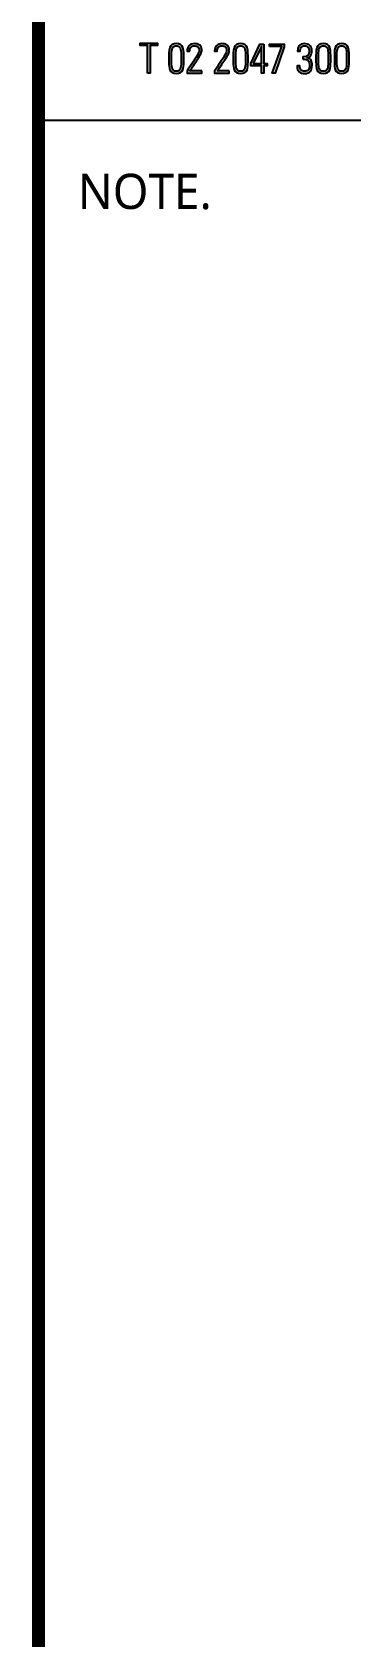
# Model space of a CAD drawing. Header units: millimetres. Extents: x 75184266 to 76346726, y -35850126 to -33679385.
# Drawn here: x 75613479 to 75625689, y -35250026 to -35188560 of the extents above; entities that cross this region are included whole.
import ezdxf

# ---------------------------------------------------------------- set-up
doc = ezdxf.new("R2010")
doc.units = ezdxf.units.MM
doc.header["$LTSCALE"] = 50
doc.header["$MEASUREMENT"] = 0
doc.layers.add('AZ-LINE', color=3, linetype='CONTINUOUS')
doc.layers.add('AZ-TEX2', color=6, linetype='CONTINUOUS')
doc.styles.add('TITLE-S', font='', dxfattribs={"width": 0.8})
doc.styles.get('TITLE-S').set_extended_font_data('Malgun Gothic')

# ---------------------------------------------------------------- blocks, each defined once
blk = doc.blocks.new('바탕폼')
at = {"layer": 'AZ-TEX2'}
h = blk.add_hatch(color=256, dxfattribs=at)
h.dxf.hatch_style = 2
h.paths.add_polyline_path([(749.36, 488.97), (749.36, 491.1), (748.8, 491.1), (748.8, 491.27), (750.12, 491.27), (750.12, 491.1), (749.56, 491.1), (749.56, 488.97)])
h = blk.add_hatch(color=256, dxfattribs=at)
h.dxf.hatch_style = 2
edge = h.paths.add_edge_path()
edge.add_spline(control_points=[(751.14, 489.04), (751.14, 489.04), (751.14, 489.04), (751.06, 489.23), (751.02, 489.35), (750.99, 489.55), (750.99, 489.84), (750.99, 489.84), (750.99, 490.32), (750.99, 490.32), (750.99, 490.62), (751.02, 490.82), (751.06, 490.93), (751.14, 491.13), (751.31, 491.23), (751.56, 491.23), (751.81, 491.23), (751.98, 491.13), (752.06, 490.93), (752.11, 490.82), (752.13, 490.62), (752.13, 490.32), (752.13, 490.32), (752.13, 489.84), (752.13, 489.84), (752.13, 489.55), (752.11, 489.35), (752.06, 489.23), (751.98, 489.04), (751.81, 488.94), (751.56, 488.94), (751.31, 488.94), (751.14, 489.04)], knot_values=[0, 0, 0, 0, 0.00005, 0.0001, 1, 1, 1, 2, 2, 2, 3, 3, 3, 4, 4, 4, 5, 5, 5, 6, 6, 6, 7, 7, 7, 8, 8, 8, 9, 9, 9, 10, 10, 10, 10], degree=3, periodic=0)
edge = h.paths.add_edge_path()
edge.add_spline(control_points=[(751.92, 490.52), (751.92, 490.52), (751.92, 490.52), (751.92, 490.52), (751.92, 490.74), (751.88, 490.89), (751.8, 490.97), (751.74, 491.03), (751.66, 491.06), (751.56, 491.06), (751.46, 491.06), (751.38, 491.03), (751.32, 490.98), (751.24, 490.9), (751.2, 490.74), (751.2, 490.52), (751.2, 490.52), (751.2, 489.65), (751.2, 489.65), (751.2, 489.43), (751.24, 489.28), (751.32, 489.19), (751.38, 489.14), (751.46, 489.11), (751.56, 489.11), (751.67, 489.11), (751.74, 489.14), (751.8, 489.19), (751.88, 489.27), (751.92, 489.42), (751.92, 489.65), (751.92, 489.65), (751.92, 490.52)], knot_values=[0, 0, 0, 0, 0.00005, 0.0001, 1, 1, 1, 2, 2, 2, 3, 3, 3, 4, 4, 4, 5, 5, 5, 6, 6, 6, 7, 7, 7, 8, 8, 8, 9, 9, 9, 10, 10, 10, 10], degree=3, periodic=0)
h = blk.add_hatch(color=256, dxfattribs=at)
h.dxf.hatch_style = 2
edge = h.paths.add_edge_path()
edge.add_spline(control_points=[(753.13, 490.26), (753.13, 490.26), (753.13, 490.26), (753.18, 490.35), (753.26, 490.51), (753.31, 490.63), (753.31, 490.72), (753.31, 490.86), (753.27, 490.95), (753.19, 491), (753.13, 491.04), (753.05, 491.06), (752.94, 491.06), (752.83, 491.06), (752.74, 491.02), (752.67, 490.94), (752.61, 490.87), (752.58, 490.77), (752.58, 490.65), (752.58, 490.65), (752.39, 490.65), (752.39, 490.65), (752.39, 490.85), (752.45, 491.01), (752.57, 491.11), (752.67, 491.19), (752.79, 491.23), (752.94, 491.23), (753.1, 491.23), (753.23, 491.2), (753.32, 491.14), (753.45, 491.07), (753.51, 490.94), (753.51, 490.77), (753.51, 490.66), (753.49, 490.55), (753.44, 490.45), (753.4, 490.35), (753.31, 490.2), (753.17, 489.99), (752.98, 489.71), (752.79, 489.42), (752.6, 489.14), (752.6, 489.14), (753.51, 489.14), (753.51, 489.14), (753.51, 489.14), (753.51, 488.97), (753.51, 488.97), (753.51, 488.97), (752.39, 488.97), (752.39, 488.97), (752.39, 488.97), (752.39, 489.15), (752.39, 489.15), (752.48, 489.29), (752.63, 489.52), (752.84, 489.83), (753.02, 490.09), (753.13, 490.26)], knot_values=[0, 0, 0, 0, 0.00005, 0.0001, 1, 1, 1, 2, 2, 2, 3, 3, 3, 4, 4, 4, 5, 5, 5, 6, 6, 6, 7, 7, 7, 8, 8, 8, 9, 9, 9, 10, 10, 10, 11, 11, 11, 12, 12, 12, 13, 13, 13, 14, 14, 14, 15, 15, 15, 16, 16, 16, 17, 17, 17, 18, 18, 18, 19, 19, 19, 19], degree=3, periodic=0)
h = blk.add_hatch(color=256, dxfattribs=at)
h.dxf.hatch_style = 2
edge = h.paths.add_edge_path()
edge.add_spline(control_points=[(755.24, 490.26), (755.24, 490.26), (755.24, 490.26), (755.29, 490.35), (755.38, 490.51), (755.42, 490.63), (755.42, 490.72), (755.42, 490.86), (755.38, 490.95), (755.3, 491), (755.25, 491.04), (755.16, 491.06), (755.05, 491.06), (754.94, 491.06), (754.85, 491.02), (754.78, 490.94), (754.72, 490.87), (754.69, 490.77), (754.69, 490.65), (754.69, 490.65), (754.5, 490.65), (754.5, 490.65), (754.5, 490.85), (754.56, 491.01), (754.68, 491.11), (754.78, 491.19), (754.9, 491.23), (755.05, 491.23), (755.21, 491.23), (755.34, 491.2), (755.43, 491.14), (755.56, 491.07), (755.62, 490.94), (755.62, 490.77), (755.62, 490.66), (755.6, 490.55), (755.55, 490.45), (755.51, 490.35), (755.42, 490.2), (755.28, 489.99), (755.09, 489.71), (754.9, 489.42), (754.72, 489.14), (754.72, 489.14), (755.62, 489.14), (755.62, 489.14), (755.62, 489.14), (755.62, 488.97), (755.62, 488.97), (755.62, 488.97), (754.5, 488.97), (754.5, 488.97), (754.5, 488.97), (754.5, 489.15), (754.5, 489.15), (754.59, 489.29), (754.74, 489.52), (754.95, 489.83), (755.13, 490.09), (755.24, 490.26)], knot_values=[0, 0, 0, 0, 0.00005, 0.0001, 1, 1, 1, 2, 2, 2, 3, 3, 3, 4, 4, 4, 5, 5, 5, 6, 6, 6, 7, 7, 7, 8, 8, 8, 9, 9, 9, 10, 10, 10, 11, 11, 11, 12, 12, 12, 13, 13, 13, 14, 14, 14, 15, 15, 15, 16, 16, 16, 17, 17, 17, 18, 18, 18, 19, 19, 19, 19], degree=3, periodic=0)
h = blk.add_hatch(color=256, dxfattribs=at)
h.dxf.hatch_style = 2
edge = h.paths.add_edge_path()
edge.add_spline(control_points=[(756.08, 489.04), (756.08, 489.04), (756.08, 489.04), (755.99, 489.23), (755.95, 489.35), (755.92, 489.55), (755.92, 489.84), (755.92, 489.84), (755.92, 490.32), (755.92, 490.32), (755.92, 490.62), (755.95, 490.82), (755.99, 490.93), (756.08, 491.13), (756.24, 491.23), (756.49, 491.23), (756.74, 491.23), (756.91, 491.13), (756.99, 490.93), (757.04, 490.82), (757.06, 490.62), (757.06, 490.32), (757.06, 490.32), (757.06, 489.84), (757.06, 489.84), (757.06, 489.55), (757.04, 489.35), (756.99, 489.23), (756.91, 489.04), (756.74, 488.94), (756.49, 488.94), (756.24, 488.94), (756.08, 489.04)], knot_values=[0, 0, 0, 0, 0.00005, 0.0001, 1, 1, 1, 2, 2, 2, 3, 3, 3, 4, 4, 4, 5, 5, 5, 6, 6, 6, 7, 7, 7, 8, 8, 8, 9, 9, 9, 10, 10, 10, 10], degree=3, periodic=0)
edge = h.paths.add_edge_path()
edge.add_spline(control_points=[(756.86, 490.52), (756.86, 490.52), (756.86, 490.52), (756.86, 490.52), (756.86, 490.74), (756.81, 490.89), (756.73, 490.97), (756.67, 491.03), (756.59, 491.06), (756.49, 491.06), (756.39, 491.06), (756.31, 491.03), (756.26, 490.98), (756.17, 490.9), (756.13, 490.74), (756.13, 490.52), (756.13, 490.52), (756.13, 489.65), (756.13, 489.65), (756.13, 489.43), (756.17, 489.28), (756.26, 489.19), (756.31, 489.14), (756.39, 489.11), (756.49, 489.11), (756.6, 489.11), (756.68, 489.14), (756.73, 489.19), (756.81, 489.27), (756.86, 489.42), (756.86, 489.65), (756.86, 489.65), (756.86, 490.52)], knot_values=[0, 0, 0, 0, 0.00005, 0.0001, 1, 1, 1, 2, 2, 2, 3, 3, 3, 4, 4, 4, 5, 5, 5, 6, 6, 6, 7, 7, 7, 8, 8, 8, 9, 9, 9, 10, 10, 10, 10], degree=3, periodic=0)
h = blk.add_hatch(color=256, dxfattribs=at)
h.dxf.hatch_style = 2
h.paths.add_polyline_path([(758.27, 491.2), (758.27, 489.7), (758.53, 489.7), (758.53, 489.53), (758.27, 489.53), (758.27, 488.97), (758.08, 488.97), (758.08, 489.53), (757.28, 489.53), (757.28, 489.71), (757.97, 491.2)])
h.paths.add_polyline_path([(757.46, 489.7), (758.08, 489.7), (758.08, 491)])
h = blk.add_hatch(color=256, dxfattribs=at)
h.dxf.hatch_style = 2
h.paths.add_polyline_path([(758.71, 491.02), (758.71, 491.2), (759.83, 491.2), (759.83, 490.99), (759.15, 488.97), (758.92, 488.97), (759.64, 491.02)])
h = blk.add_hatch(color=256, dxfattribs=at)
h.dxf.hatch_style = 2
edge = h.paths.add_edge_path()
edge.add_spline(control_points=[(761.93, 490.42), (761.93, 490.42), (761.93, 490.42), (761.88, 490.34), (761.83, 490.23), (761.73, 490.16), (761.6, 490.13), (761.75, 490.11), (761.85, 490.05), (761.9, 489.94), (761.95, 489.85), (761.97, 489.73), (761.97, 489.58), (761.97, 489.37), (761.93, 489.22), (761.83, 489.1), (761.74, 488.99), (761.6, 488.94), (761.42, 488.94), (761.22, 488.94), (761.07, 488.98), (760.97, 489.08), (760.87, 489.17), (760.82, 489.32), (760.82, 489.52), (760.82, 489.52), (761.03, 489.52), (761.03, 489.52), (761.03, 489.39), (761.06, 489.29), (761.12, 489.22), (761.17, 489.15), (761.27, 489.11), (761.39, 489.11), (761.53, 489.11), (761.63, 489.15), (761.69, 489.23), (761.74, 489.3), (761.77, 489.4), (761.77, 489.53), (761.77, 489.73), (761.73, 489.86), (761.67, 489.93), (761.6, 490), (761.46, 490.04), (761.26, 490.04), (761.26, 490.04), (761.26, 490.21), (761.26, 490.21), (761.27, 490.21), (761.29, 490.21), (761.3, 490.21), (761.31, 490.21), (761.33, 490.21), (761.34, 490.21), (761.61, 490.21), (761.75, 490.36), (761.75, 490.66), (761.75, 490.79), (761.72, 490.88), (761.67, 490.95), (761.61, 491.02), (761.52, 491.06), (761.4, 491.06), (761.28, 491.06), (761.19, 491.02), (761.14, 490.95), (761.09, 490.88), (761.06, 490.78), (761.06, 490.65), (761.06, 490.65), (760.86, 490.65), (760.86, 490.65), (760.86, 490.82), (760.9, 490.96), (760.99, 491.07), (761.07, 491.18), (761.2, 491.23), (761.37, 491.23), (761.56, 491.23), (761.71, 491.19), (761.81, 491.1), (761.9, 491.02), (761.95, 490.88), (761.95, 490.69), (761.95, 490.54), (761.93, 490.42)], knot_values=[0, 0, 0, 0, 0.00005, 0.0001, 1, 1, 1, 2, 2, 2, 3, 3, 3, 4, 4, 4, 5, 5, 5, 6, 6, 6, 7, 7, 7, 8, 8, 8, 9, 9, 9, 10, 10, 10, 11, 11, 11, 12, 12, 12, 13, 13, 13, 14, 14, 14, 15, 15, 15, 16, 16, 16, 17, 17, 17, 18, 18, 18, 19, 19, 19, 20, 20, 20, 21, 21, 21, 22, 22, 22, 23, 23, 23, 24, 24, 24, 25, 25, 25, 26, 26, 26, 27, 27, 27, 28, 28, 28, 28], degree=3, periodic=0)
h = blk.add_hatch(color=256, dxfattribs=at)
h.dxf.hatch_style = 2
edge = h.paths.add_edge_path()
edge.add_spline(control_points=[(762.42, 489.04), (762.42, 489.04), (762.42, 489.04), (762.34, 489.23), (762.29, 489.35), (762.27, 489.55), (762.27, 489.84), (762.27, 489.84), (762.27, 490.32), (762.27, 490.32), (762.27, 490.62), (762.29, 490.82), (762.34, 490.93), (762.42, 491.13), (762.58, 491.23), (762.83, 491.23), (763.08, 491.23), (763.25, 491.13), (763.33, 490.93), (763.38, 490.82), (763.4, 490.62), (763.4, 490.32), (763.4, 490.32), (763.4, 489.84), (763.4, 489.84), (763.4, 489.55), (763.38, 489.35), (763.33, 489.23), (763.25, 489.04), (763.08, 488.94), (762.83, 488.94), (762.58, 488.94), (762.42, 489.04)], knot_values=[0, 0, 0, 0, 0.00005, 0.0001, 1, 1, 1, 2, 2, 2, 3, 3, 3, 4, 4, 4, 5, 5, 5, 6, 6, 6, 7, 7, 7, 8, 8, 8, 9, 9, 9, 10, 10, 10, 10], degree=3, periodic=0)
edge = h.paths.add_edge_path()
edge.add_spline(control_points=[(763.2, 490.52), (763.2, 490.52), (763.2, 490.52), (763.2, 490.52), (763.2, 490.74), (763.16, 490.89), (763.07, 490.97), (763.01, 491.03), (762.94, 491.06), (762.83, 491.06), (762.73, 491.06), (762.65, 491.03), (762.6, 490.98), (762.51, 490.9), (762.47, 490.74), (762.47, 490.52), (762.47, 490.52), (762.47, 489.65), (762.47, 489.65), (762.47, 489.43), (762.51, 489.28), (762.6, 489.19), (762.65, 489.14), (762.73, 489.11), (762.83, 489.11), (762.94, 489.11), (763.02, 489.14), (763.07, 489.19), (763.16, 489.27), (763.2, 489.42), (763.2, 489.65), (763.2, 489.65), (763.2, 490.52)], knot_values=[0, 0, 0, 0, 0.00005, 0.0001, 1, 1, 1, 2, 2, 2, 3, 3, 3, 4, 4, 4, 5, 5, 5, 6, 6, 6, 7, 7, 7, 8, 8, 8, 9, 9, 9, 10, 10, 10, 10], degree=3, periodic=0)
h = blk.add_hatch(color=256, dxfattribs=at)
h.dxf.hatch_style = 2
edge = h.paths.add_edge_path()
edge.add_spline(control_points=[(763.83, 489.04), (763.83, 489.04), (763.83, 489.04), (763.75, 489.23), (763.7, 489.35), (763.68, 489.55), (763.68, 489.84), (763.68, 489.84), (763.68, 490.32), (763.68, 490.32), (763.68, 490.62), (763.7, 490.82), (763.75, 490.93), (763.83, 491.13), (763.99, 491.23), (764.24, 491.23), (764.49, 491.23), (764.66, 491.13), (764.74, 490.93), (764.79, 490.82), (764.81, 490.62), (764.81, 490.32), (764.81, 490.32), (764.81, 489.84), (764.81, 489.84), (764.81, 489.55), (764.79, 489.35), (764.74, 489.23), (764.66, 489.04), (764.49, 488.94), (764.24, 488.94), (763.99, 488.94), (763.83, 489.04)], knot_values=[0, 0, 0, 0, 0.00005, 0.0001, 1, 1, 1, 2, 2, 2, 3, 3, 3, 4, 4, 4, 5, 5, 5, 6, 6, 6, 7, 7, 7, 8, 8, 8, 9, 9, 9, 10, 10, 10, 10], degree=3, periodic=0)
edge = h.paths.add_edge_path()
edge.add_spline(control_points=[(764.61, 490.52), (764.61, 490.52), (764.61, 490.52), (764.61, 490.52), (764.61, 490.74), (764.56, 490.89), (764.48, 490.97), (764.42, 491.03), (764.35, 491.06), (764.24, 491.06), (764.14, 491.06), (764.06, 491.03), (764.01, 490.98), (763.92, 490.9), (763.88, 490.74), (763.88, 490.52), (763.88, 490.52), (763.88, 489.65), (763.88, 489.65), (763.88, 489.43), (763.92, 489.28), (764.01, 489.19), (764.06, 489.14), (764.14, 489.11), (764.24, 489.11), (764.35, 489.11), (764.43, 489.14), (764.48, 489.19), (764.56, 489.27), (764.61, 489.42), (764.61, 489.65), (764.61, 489.65), (764.61, 490.52)], knot_values=[0, 0, 0, 0, 0.00005, 0.0001, 1, 1, 1, 2, 2, 2, 3, 3, 3, 4, 4, 4, 5, 5, 5, 6, 6, 6, 7, 7, 7, 8, 8, 8, 9, 9, 9, 10, 10, 10, 10], degree=3, periodic=0)
at = {"layer": 'AZ-LINE'}
for p, q in [((741, 574.35), (741, 24.03)), ((741, 485.35), (821, 485.35))]:
    blk.add_line(p, q, dxfattribs=at)
at = {"layer": 'AZ-LINE', "const_width": 1}
blk.add_lwpolyline([(741, 20.35), (741, 574.35)], dxfattribs=at)
at = {"layer": 'AZ-TEX2'}
for points in [[(749.36, 488.97), (749.36, 491.1), (748.8, 491.1), (748.8, 491.27), (750.12, 491.27), (750.12, 491.1), (749.56, 491.1), (749.56, 488.97), (749.36, 488.97)], [(758.27, 491.2), (758.27, 489.7), (758.53, 489.7), (758.53, 489.53), (758.27, 489.53), (758.27, 488.97), (758.08, 488.97), (758.08, 489.53), (757.28, 489.53), (757.28, 489.71), (757.97, 491.2), (758.27, 491.2)], [(758.71, 491.02), (758.71, 491.2), (759.83, 491.2), (759.83, 490.99), (759.15, 488.97), (758.92, 488.97), (759.64, 491.02), (758.71, 491.02)], [(757.46, 489.7), (758.08, 489.7), (758.08, 491), (757.46, 489.7)]]:
    blk.add_lwpolyline(points, dxfattribs=at)
for points, knots in [([(751.56, 491.23), (751.81, 491.23), (751.98, 491.13), (752.06, 490.93), (752.11, 490.82), (752.13, 490.62), (752.13, 490.32), (752.13, 490.32), (752.13, 489.84), (752.13, 489.84), (752.13, 489.55), (752.11, 489.35), (752.06, 489.23), (751.98, 489.04), (751.81, 488.94), (751.56, 488.94), (751.31, 488.94), (751.14, 489.04), (751.06, 489.23), (751.02, 489.35), (750.99, 489.55), (750.99, 489.84), (750.99, 489.84), (750.99, 490.32), (750.99, 490.32), (750.99, 490.62), (751.02, 490.82), (751.06, 490.93), (751.14, 491.13), (751.31, 491.23), (751.56, 491.23)], [0, 0, 0, 0, 1, 1, 1, 2, 2, 2, 3, 3, 3, 4, 4, 4, 5, 5, 5, 6, 6, 6, 7, 7, 7, 8, 8, 8, 9, 9, 9, 10, 10, 10, 10]), ([(753.51, 489.14), (753.51, 489.14), (753.51, 488.97), (753.51, 488.97), (753.51, 488.97), (752.39, 488.97), (752.39, 488.97), (752.39, 488.97), (752.39, 489.15), (752.39, 489.15), (752.48, 489.29), (752.63, 489.52), (752.84, 489.83), (753.02, 490.09), (753.13, 490.26), (753.18, 490.35), (753.26, 490.51), (753.31, 490.63), (753.31, 490.72), (753.31, 490.86), (753.27, 490.95), (753.19, 491), (753.13, 491.04), (753.05, 491.06), (752.94, 491.06), (752.83, 491.06), (752.74, 491.02), (752.67, 490.94), (752.61, 490.87), (752.58, 490.77), (752.58, 490.65), (752.58, 490.65), (752.39, 490.65), (752.39, 490.65), (752.39, 490.85), (752.45, 491.01), (752.57, 491.11), (752.67, 491.19), (752.79, 491.23), (752.94, 491.23), (753.1, 491.23), (753.23, 491.2), (753.32, 491.14), (753.45, 491.07), (753.51, 490.94), (753.51, 490.77), (753.51, 490.66), (753.49, 490.55), (753.44, 490.45), (753.4, 490.35), (753.31, 490.2), (753.17, 489.99), (752.98, 489.71), (752.79, 489.42), (752.6, 489.14), (752.6, 489.14), (753.51, 489.14), (753.51, 489.14)], [0, 0, 0, 0, 1, 1, 1, 2, 2, 2, 3, 3, 3, 4, 4, 4, 5, 5, 5, 6, 6, 6, 7, 7, 7, 8, 8, 8, 9, 9, 9, 10, 10, 10, 11, 11, 11, 12, 12, 12, 13, 13, 13, 14, 14, 14, 15, 15, 15, 16, 16, 16, 17, 17, 17, 18, 18, 18, 19, 19, 19, 19]), ([(755.62, 489.14), (755.62, 489.14), (755.62, 488.97), (755.62, 488.97), (755.62, 488.97), (754.5, 488.97), (754.5, 488.97), (754.5, 488.97), (754.5, 489.15), (754.5, 489.15), (754.59, 489.29), (754.74, 489.52), (754.95, 489.83), (755.13, 490.09), (755.24, 490.26), (755.29, 490.35), (755.38, 490.51), (755.42, 490.63), (755.42, 490.72), (755.42, 490.86), (755.38, 490.95), (755.3, 491), (755.25, 491.04), (755.16, 491.06), (755.05, 491.06), (754.94, 491.06), (754.85, 491.02), (754.78, 490.94), (754.72, 490.87), (754.69, 490.77), (754.69, 490.65), (754.69, 490.65), (754.5, 490.65), (754.5, 490.65), (754.5, 490.85), (754.56, 491.01), (754.68, 491.11), (754.78, 491.19), (754.9, 491.23), (755.05, 491.23), (755.21, 491.23), (755.34, 491.2), (755.43, 491.14), (755.56, 491.07), (755.62, 490.94), (755.62, 490.77), (755.62, 490.66), (755.6, 490.55), (755.55, 490.45), (755.51, 490.35), (755.42, 490.2), (755.28, 489.99), (755.09, 489.71), (754.9, 489.42), (754.72, 489.14), (754.72, 489.14), (755.62, 489.14), (755.62, 489.14)], [0, 0, 0, 0, 1, 1, 1, 2, 2, 2, 3, 3, 3, 4, 4, 4, 5, 5, 5, 6, 6, 6, 7, 7, 7, 8, 8, 8, 9, 9, 9, 10, 10, 10, 11, 11, 11, 12, 12, 12, 13, 13, 13, 14, 14, 14, 15, 15, 15, 16, 16, 16, 17, 17, 17, 18, 18, 18, 19, 19, 19, 19]), ([(756.49, 491.23), (756.74, 491.23), (756.91, 491.13), (756.99, 490.93), (757.04, 490.82), (757.06, 490.62), (757.06, 490.32), (757.06, 490.32), (757.06, 489.84), (757.06, 489.84), (757.06, 489.55), (757.04, 489.35), (756.99, 489.23), (756.91, 489.04), (756.74, 488.94), (756.49, 488.94), (756.24, 488.94), (756.08, 489.04), (755.99, 489.23), (755.95, 489.35), (755.92, 489.55), (755.92, 489.84), (755.92, 489.84), (755.92, 490.32), (755.92, 490.32), (755.92, 490.62), (755.95, 490.82), (755.99, 490.93), (756.08, 491.13), (756.24, 491.23), (756.49, 491.23)], [0, 0, 0, 0, 1, 1, 1, 2, 2, 2, 3, 3, 3, 4, 4, 4, 5, 5, 5, 6, 6, 6, 7, 7, 7, 8, 8, 8, 9, 9, 9, 10, 10, 10, 10]), ([(761.26, 490.04), (761.26, 490.04), (761.26, 490.21), (761.26, 490.21), (761.27, 490.21), (761.29, 490.21), (761.3, 490.21), (761.31, 490.21), (761.33, 490.21), (761.34, 490.21), (761.61, 490.21), (761.75, 490.36), (761.75, 490.66), (761.75, 490.79), (761.72, 490.88), (761.67, 490.95), (761.61, 491.02), (761.52, 491.06), (761.4, 491.06), (761.28, 491.06), (761.19, 491.02), (761.14, 490.95), (761.09, 490.88), (761.06, 490.78), (761.06, 490.65), (761.06, 490.65), (760.86, 490.65), (760.86, 490.65), (760.86, 490.82), (760.9, 490.96), (760.99, 491.07), (761.07, 491.18), (761.2, 491.23), (761.37, 491.23), (761.56, 491.23), (761.71, 491.19), (761.81, 491.1), (761.9, 491.02), (761.95, 490.88), (761.95, 490.69), (761.95, 490.54), (761.93, 490.42), (761.88, 490.34), (761.83, 490.23), (761.73, 490.16), (761.6, 490.13), (761.75, 490.11), (761.85, 490.05), (761.9, 489.94), (761.95, 489.85), (761.97, 489.73), (761.97, 489.58), (761.97, 489.37), (761.93, 489.22), (761.83, 489.1), (761.74, 488.99), (761.6, 488.94), (761.42, 488.94), (761.22, 488.94), (761.07, 488.98), (760.97, 489.08), (760.87, 489.17), (760.82, 489.32), (760.82, 489.52), (760.82, 489.52), (761.03, 489.52), (761.03, 489.52), (761.03, 489.39), (761.06, 489.29), (761.12, 489.22), (761.17, 489.15), (761.27, 489.11), (761.39, 489.11), (761.53, 489.11), (761.63, 489.15), (761.69, 489.23), (761.74, 489.3), (761.77, 489.4), (761.77, 489.53), (761.77, 489.73), (761.73, 489.86), (761.67, 489.93), (761.6, 490), (761.46, 490.04), (761.26, 490.04)], [0, 0, 0, 0, 1, 1, 1, 2, 2, 2, 3, 3, 3, 4, 4, 4, 5, 5, 5, 6, 6, 6, 7, 7, 7, 8, 8, 8, 9, 9, 9, 10, 10, 10, 11, 11, 11, 12, 12, 12, 13, 13, 13, 14, 14, 14, 15, 15, 15, 16, 16, 16, 17, 17, 17, 18, 18, 18, 19, 19, 19, 20, 20, 20, 21, 21, 21, 22, 22, 22, 23, 23, 23, 24, 24, 24, 25, 25, 25, 26, 26, 26, 27, 27, 27, 28, 28, 28, 28]), ([(762.83, 491.23), (763.08, 491.23), (763.25, 491.13), (763.33, 490.93), (763.38, 490.82), (763.4, 490.62), (763.4, 490.32), (763.4, 490.32), (763.4, 489.84), (763.4, 489.84), (763.4, 489.55), (763.38, 489.35), (763.33, 489.23), (763.25, 489.04), (763.08, 488.94), (762.83, 488.94), (762.58, 488.94), (762.42, 489.04), (762.34, 489.23), (762.29, 489.35), (762.27, 489.55), (762.27, 489.84), (762.27, 489.84), (762.27, 490.32), (762.27, 490.32), (762.27, 490.62), (762.29, 490.82), (762.34, 490.93), (762.42, 491.13), (762.58, 491.23), (762.83, 491.23)], [0, 0, 0, 0, 1, 1, 1, 2, 2, 2, 3, 3, 3, 4, 4, 4, 5, 5, 5, 6, 6, 6, 7, 7, 7, 8, 8, 8, 9, 9, 9, 10, 10, 10, 10]), ([(764.24, 491.23), (764.49, 491.23), (764.66, 491.13), (764.74, 490.93), (764.79, 490.82), (764.81, 490.62), (764.81, 490.32), (764.81, 490.32), (764.81, 489.84), (764.81, 489.84), (764.81, 489.55), (764.79, 489.35), (764.74, 489.23), (764.66, 489.04), (764.49, 488.94), (764.24, 488.94), (763.99, 488.94), (763.83, 489.04), (763.75, 489.23), (763.7, 489.35), (763.68, 489.55), (763.68, 489.84), (763.68, 489.84), (763.68, 490.32), (763.68, 490.32), (763.68, 490.62), (763.7, 490.82), (763.75, 490.93), (763.83, 491.13), (763.99, 491.23), (764.24, 491.23)], [0, 0, 0, 0, 1, 1, 1, 2, 2, 2, 3, 3, 3, 4, 4, 4, 5, 5, 5, 6, 6, 6, 7, 7, 7, 8, 8, 8, 9, 9, 9, 10, 10, 10, 10]), ([(751.2, 490.52), (751.2, 490.52), (751.2, 489.65), (751.2, 489.65), (751.2, 489.43), (751.24, 489.28), (751.32, 489.19), (751.38, 489.14), (751.46, 489.11), (751.56, 489.11), (751.67, 489.11), (751.74, 489.14), (751.8, 489.19), (751.88, 489.27), (751.92, 489.42), (751.92, 489.65), (751.92, 489.65), (751.92, 490.52), (751.92, 490.52), (751.92, 490.74), (751.88, 490.89), (751.8, 490.97), (751.74, 491.03), (751.66, 491.06), (751.56, 491.06), (751.46, 491.06), (751.38, 491.03), (751.32, 490.98), (751.24, 490.9), (751.2, 490.74), (751.2, 490.52)], [0, 0, 0, 0, 1, 1, 1, 2, 2, 2, 3, 3, 3, 4, 4, 4, 5, 5, 5, 6, 6, 6, 7, 7, 7, 8, 8, 8, 9, 9, 9, 10, 10, 10, 10]), ([(756.13, 490.52), (756.13, 490.52), (756.13, 489.65), (756.13, 489.65), (756.13, 489.43), (756.17, 489.28), (756.26, 489.19), (756.31, 489.14), (756.39, 489.11), (756.49, 489.11), (756.6, 489.11), (756.68, 489.14), (756.73, 489.19), (756.81, 489.27), (756.86, 489.42), (756.86, 489.65), (756.86, 489.65), (756.86, 490.52), (756.86, 490.52), (756.86, 490.74), (756.81, 490.89), (756.73, 490.97), (756.67, 491.03), (756.59, 491.06), (756.49, 491.06), (756.39, 491.06), (756.31, 491.03), (756.26, 490.98), (756.17, 490.9), (756.13, 490.74), (756.13, 490.52)], [0, 0, 0, 0, 1, 1, 1, 2, 2, 2, 3, 3, 3, 4, 4, 4, 5, 5, 5, 6, 6, 6, 7, 7, 7, 8, 8, 8, 9, 9, 9, 10, 10, 10, 10]), ([(762.47, 490.52), (762.47, 490.52), (762.47, 489.65), (762.47, 489.65), (762.47, 489.43), (762.51, 489.28), (762.6, 489.19), (762.65, 489.14), (762.73, 489.11), (762.83, 489.11), (762.94, 489.11), (763.02, 489.14), (763.07, 489.19), (763.16, 489.27), (763.2, 489.42), (763.2, 489.65), (763.2, 489.65), (763.2, 490.52), (763.2, 490.52), (763.2, 490.74), (763.16, 490.89), (763.07, 490.97), (763.01, 491.03), (762.94, 491.06), (762.83, 491.06), (762.73, 491.06), (762.65, 491.03), (762.6, 490.98), (762.51, 490.9), (762.47, 490.74), (762.47, 490.52)], [0, 0, 0, 0, 1, 1, 1, 2, 2, 2, 3, 3, 3, 4, 4, 4, 5, 5, 5, 6, 6, 6, 7, 7, 7, 8, 8, 8, 9, 9, 9, 10, 10, 10, 10]), ([(763.88, 490.52), (763.88, 490.52), (763.88, 489.65), (763.88, 489.65), (763.88, 489.43), (763.92, 489.28), (764.01, 489.19), (764.06, 489.14), (764.14, 489.11), (764.24, 489.11), (764.35, 489.11), (764.43, 489.14), (764.48, 489.19), (764.56, 489.27), (764.61, 489.42), (764.61, 489.65), (764.61, 489.65), (764.61, 490.52), (764.61, 490.52), (764.61, 490.74), (764.56, 490.89), (764.48, 490.97), (764.42, 491.03), (764.35, 491.06), (764.24, 491.06), (764.14, 491.06), (764.06, 491.03), (764.01, 490.98), (763.92, 490.9), (763.88, 490.74), (763.88, 490.52)], [0, 0, 0, 0, 1, 1, 1, 2, 2, 2, 3, 3, 3, 4, 4, 4, 5, 5, 5, 6, 6, 6, 7, 7, 7, 8, 8, 8, 9, 9, 9, 10, 10, 10, 10])]:
    blk.add_open_spline(points, degree=3, knots=knots, dxfattribs=at)
at = {"layer": 'AZ-LINE', "style": 'TITLE-S', "width": 1}
blk.add_text('NOTE.', height=2.7, dxfattribs=at).set_placement((744.01, 478.55))

msp = doc.modelspace()

# ---------------------------------------------------------------- block references
at = {"layer": 'AZ-LINE', "xscale": 499.40546941707, "yscale": 499.40546941707, "zscale": 499.40546941707}
msp.add_blockref('바탕폼', (75243669.1, -35434325.5), dxfattribs=at)

doc.saveas('drawing.dxf')
